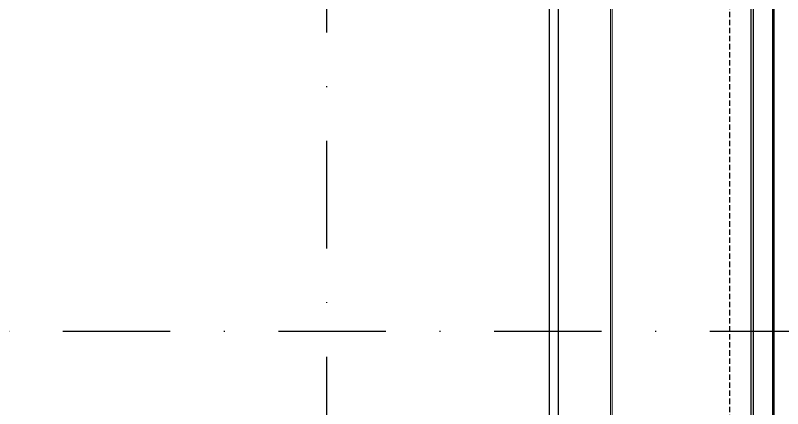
# Model space of a CAD drawing. Header units: inches. Extents: x -772 to 6765, y -813 to 4093.
# Drawn here: x -136.8 to -46.1, y 1690.9 to 1737.3 of the extents above; entities that cross this region are included whole.
import ezdxf

# ---------------------------------------------------------------- set-up
doc = ezdxf.new("R2010")
doc.units = ezdxf.units.IN
doc.header["$MEASUREMENT"] = 0
doc.linetypes.add('DASHDOT', pattern=[25.4, 12.7, -6.35, 0, -6.35])
doc.linetypes.add('HIDDEN', pattern=[9.525, 6.35, -3.175])
for name, color, linetype in [('aksoy_block', 7, 'Continuous'), ('aksoy_kapali', 3, 'Continuous'), ('H_FAC_Kaplama', 41, 'Continuous'), ('H_FAC_Metal', 181, 'Continuous'), ('H_GEN_Greyscale1', 251, 'Continuous'), ('H_GEN_YalitimIsi', 32, 'BATTING'), ('H_STR_Aks', 250, 'DASHDOT')]:
    doc.layers.add(name, color=color, linetype=linetype)
doc.linetypes.add('BATTING', pattern='A,0.00254,-2.54,[134,ltypeshp.shx,S=2.54,R=0,X=-2.54,Y=0],-5.08,[134,ltypeshp.shx,S=2.54,R=180,X=2.54,Y=0],-2.54', length=10.16254)

# ---------------------------------------------------------------- blocks, each defined once
blk = doc.blocks.new('*U222')
at = {"layer": 'aksoy_kapali', "linetype": 'HIDDEN'}
blk.add_lwpolyline([(18.65, 0), (18.65, 812.5)], dxfattribs=at)
at = {"layer": 'H_FAC_Kaplama', "ltscale": 0.2}
for points in [[(221.26, 0), (221.26, 812.5)], [(231.26, 812.5), (231.26, 0)]]:
    blk.add_lwpolyline(points, dxfattribs=at)
at = {"layer": 'H_FAC_Metal'}
for points in [[(-34.35, 812.5), (-34.35, 0)], [(-32.35, 0), (-32.35, 812.5)]]:
    blk.add_lwpolyline(points, dxfattribs=at)
at = {"layer": 'H_FAC_Metal', "lineweight": 5}
for points in [[(157.26, 812.5), (157.26, 0)], [(159.26, 0), (159.26, 812.5)]]:
    blk.add_lwpolyline(points, dxfattribs=at)
at = {"layer": 'H_GEN_Greyscale1'}
blk.add_line((-9.35, 0), (-9.35, 812.5), dxfattribs=at)
blk.add_line((-9.35, 0), (-9.35, 812.5), dxfattribs=at)
at = {"layer": 'H_GEN_YalitimIsi', "ltscale": 0.1}
blk.add_line((-6.85, 0), (-6.85, 812.5), dxfattribs=at)

msp = doc.modelspace()

# ---------------------------------------------------------------- linework, layer by layer
at = {"layer": 'H_STR_Aks'}
for p, q in [((-100, 4043.005), (-100, -712.77)), ((6664.509, 1700), (-659.052, 1700))]:
    msp.add_line(p, q, dxfattribs=at)

# ---------------------------------------------------------------- block references
at = {"layer": 'aksoy_block', "lineweight": 5, "xscale": 0.1, "yscale": 0.1, "zscale": 0.1, "rotation": 180}
msp.add_blockref('*U222', (-50.5, 1740.625), dxfattribs=at)

doc.saveas('drawing.dxf')
